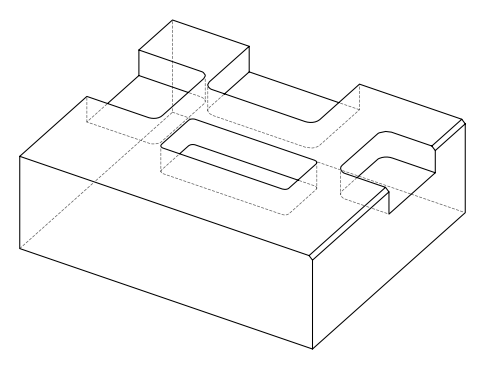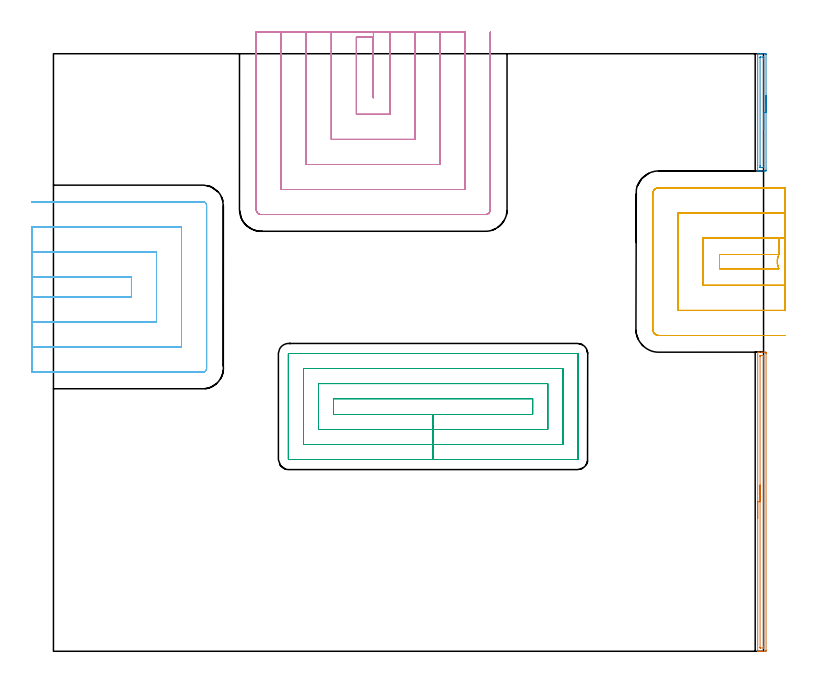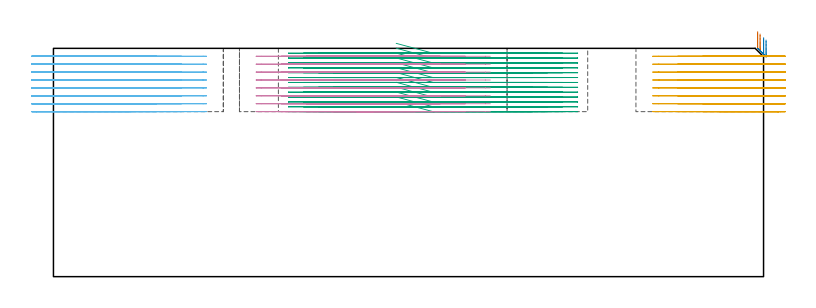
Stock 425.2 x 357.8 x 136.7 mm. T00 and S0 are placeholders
(PLAN: 6 operations, 2 tool changes, 110.3 min)
(1 AREA_MILL | FG_CHAMFER_SURFACE | UGT0205_001 | 3.05 min | 2279 mm3)
(2 AREA_MILL_1 | FG_CHAMFER_SURFACE_1 | UGT0205_001 | 1.31 min | 918 mm3)
(3 MILL_RECTANGULAR_POCKET | POCKET_RECTANGULAR_STRAIGHT | NXT0201_011 | Follow Part, ap 3, ae 75% | 39.96 min | 528851 mm3)
(4 MILL_SLOT | SLOT_PARTIAL_RECTANGULAR | UGT0201_094 | Follow Part, ap 5, ae 75% | 31.19 min | 642692 mm3)
(5 MILL_SLOT_1 | SLOT_PARTIAL_RECTANGULAR_1 | UGT0201_094 | Follow Part, ap 5, ae 75% | 14.75 min | 311087 mm3)
(6 MILL_SLOT_2 | SLOT_PARTIAL_RECTANGULAR_2 | UGT0201_094 | Follow Part, ap 5, ae 75% | 20.03 min | 467507 mm3)
(TOOL UGT0205_001 | Chamfer Mill 20 x 3 x 45 deg. | D20 FL50 Z2)
(TOOL NXT0201_011 | ENDMILL 12mm [2P460-1200-NA 1630] | D12 FL38 Z6)
(TOOL UGT0201_094 | End mill 20 mm | D20 FL38 Z4)
(OP 1 AREA_MILL)
G17 G21 G94 G90
T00 M6
G54
G17 G0 G90 X421.7 Y79.55 S1061 M3
G43 Z146.7 H0
G94 G1 Y79.588 Z145.828 F250.
Y79.702 Z144.963
Y79.891 Z144.112
Y80.153 Z143.28
Y80.487 Z142.474
Y80.89 Z141.7
Y81.358 Z140.964
Y81.89 Z140.272
Y82.479 Z139.629
Y83.122 Z139.039
Y83.814 Z138.508
Y84.55 Z138.04
Y85.324 Z137.637
Y86.13 Z137.303
Y86.962 Z137.041
Y87.814 Z136.852
Y88.678 Z136.738
Y89.55 Z136.7
Y178.924
X421.703 Y179.09 Z136.688
X421.825 Y179.098 Z136.567
X421.953 Y179.1 Z136.447
X422.203 Z136.197
X422.892 Z135.503
X424.108 Z134.288
X424.636 Z133.758
X426.116 Z132.279
X426.38 Y179.097 Z132.016
X426.693 Y179.09 Z131.703
X426.698 Y178.802 Z131.7
X426.7 Y178.477
Y178.149
Y0.623
X426.698 Y0.298
X426.693 Y0.01 Z131.703
X426.38 Y0. Z132.016
X424.636 Z133.758
X424.108 Z134.288
X423.764 Z134.632
X423.236 Z135.16
X422.892 Z135.503
X421.953 Z136.447
X421.826 Z136.566
X421.802 Y0.001 Z136.589
X421.703 Y0.01 Z136.688
X421.7 Y0.177 Z136.7
Y89.55
X423.114 Z135.286
X423.115 Y176.461 Z135.285
X423.117 Y176.689 Z135.283
X423.121 Y177.021 Z135.279
X423.129 Y177.09 Z135.271
X423.23 Y177.095 Z135.17
X423.364 Y177.099 Z135.036
X425.109 Z133.291
X425.246 Y177.093 Z133.154
X425.272 Y177.091 Z133.128
X425.279 Y177.044 Z133.121
X425.283 Y176.92 Z133.117
X425.285 Y176.689 Z133.115
Y2.639
X425.283 Y2.411 Z133.117
X425.279 Y2.079 Z133.121
X425.271 Y2.01 Z133.129
X425.17 Y2.005 Z133.23
X425.036 Y2.001 Z133.364
X423.291 Z135.109
X423.154 Y2.007 Z135.246
X423.128 Y2.009 Z135.272
X423.121 Y2.056 Z135.279
X423.117 Y2.18 Z135.283
X423.115 Y2.411 Z135.285
X423.114 Y89.55 Z135.286
Y90.422 Z135.324
Y91.286 Z135.438
Y92.138 Z135.626
Y92.97 Z135.889
Y93.776 Z136.223
Y94.55 Z136.625
Y95.286 Z137.094
Y95.978 Z137.625
Y96.621 Z138.215
Y97.21 Z138.858
Y97.742 Z139.55
Y98.21 Z140.286
Y98.613 Z141.06
Y98.947 Z141.866
Y99.209 Z142.698
Y99.398 Z143.549
Y99.512 Z144.414
Y99.55 Z145.286
G0 Z146.7
M5
M2
(OP 2 AREA_MILL_1)
G17 G21 G94 G90
T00 M6
G54
G17 G0 G90 X426.7 Y332.7 S1061 M3
G43 Z146.7 H0
Z141.7
G94 G1 Y332.662 Z140.828 F250.
Y332.548 Z139.963
Y332.359 Z139.112
Y332.097 Z138.28
Y331.763 Z137.474
Y331.36 Z136.7
Y330.892 Z135.964
Y330.36 Z135.272
Y329.771 Z134.629
Y329.128 Z134.04
Y328.436 Z133.508
Y327.7 Z133.04
Y326.926 Z132.637
Y326.12 Z132.303
Y325.288 Z132.041
Y324.436 Z131.852
Y323.572 Z131.738
Y322.7 Z131.7
X426.699 Y288.123 Z131.701
X426.696 Y287.802
X426.691 Y287.61 Z131.703
X426.38 Y287.6 Z132.014
X425.665 Z132.733
X425.508 Z132.89
X423.764 Z134.633
X422.02 Z136.378
X421.815 Z136.583
X421.805 Z136.592
X421.703 Y287.61 Z136.69
X421.7 Y287.68 Z136.7
Y357.72
X421.703 Y357.79 Z136.69
X421.815 Y357.8 Z136.583
X423.449 Z134.949
X424.636 Z133.761
X425.665 Z132.733
X426.38 Y357.794 Z132.014
X426.691 Y357.79 Z131.703
X426.696 Y357.598 Z131.701
X426.7 Y357.277 Z131.7
Y322.7
X425.286 Z133.114
X425.285 Y289.896 Z133.115
X425.284 Y289.731 Z133.116
X425.281 Y289.649 Z133.119
X425.279 Y289.617 Z133.121
X425.219 Y289.61 Z133.181
X424.925 Y289.602 Z133.475
X423.764 Y289.601 Z134.636
X423.18 Y289.604 Z135.22
X423.136 Y289.61 Z135.264
X423.121 Y289.618 Z135.279
X423.119 Y289.666 Z135.281
X423.116 Y289.896 Z135.284
X423.114 Y290.557 Z135.286
Y290.783
X423.115 Y355.504 Z135.285
X423.116 Y355.669 Z135.284
X423.119 Y355.75 Z135.281
X423.121 Y355.783 Z135.279
X423.181 Y355.79 Z135.219
X423.475 Y355.798 Z134.925
X424.636 Y355.799 Z133.764
X425.22 Y355.796 Z133.18
X425.264 Y355.79 Z133.136
X425.279 Y355.782 Z133.121
X425.282 Y355.734 Z133.118
X425.284 Y355.504 Z133.116
X425.286 Y354.843 Z133.114
Y354.617
Y322.7
Y321.828 Z133.152
Y320.963 Z133.266
Y320.112 Z133.455
Y319.28 Z133.717
Y318.474 Z134.051
Y317.7 Z134.454
Y316.964 Z134.923
Y316.272 Z135.454
Y315.629 Z136.043
Y315.04 Z136.686
Y314.508 Z137.378
Y314.04 Z138.114
Y313.637 Z138.888
Y313.303 Z139.694
Y313.041 Z140.526
Y312.852 Z141.378
Y312.738 Z142.243
Y312.7 Z143.114
G0 Z146.7
M5
M2
(OP 3 MILL_RECTANGULAR_POCKET)
G17 G21 G94 G90
T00 M6
G54
G17 G0 G90 X205.224 Y141.8 S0 M3
G43 Z146.7 H1
Z139.7
G94 G1 X227.3 Z133.785 F250.
X286.9 F500.
Y151.3
X167.7
Y141.8
X227.3
Y132.8
X295.9
Y160.3
X158.7
Y132.8
X227.3
Y123.8
X304.9
Y169.3
X149.7
Y123.8
X227.3
Y114.8
X313.7
G3 X313.9 Y115. R0.2
G1 Y178.1
G3 X313.7 Y178.3 R0.2
G1 X140.9
G3 X140.7 Y178.1 R0.2
G1 Y115.
G3 X140.9 Y114.8 R0.2
G1 X227.3
X228.3
G0 X205.224 Y141.8 Z136.785
G1 X227.3 Z130.869 F250.
X286.9 F500.
Y151.3
X167.7
Y141.8
X227.3
Y132.8
X295.9
Y160.3
X158.7
Y132.8
X227.3
Y123.8
X304.9
Y169.3
X149.7
Y123.8
X227.3
Y114.8
X313.7
G3 X313.9 Y115. R0.2
G1 Y178.1
G3 X313.7 Y178.3 R0.2
G1 X140.9
G3 X140.7 Y178.1 R0.2
G1 Y115.
G3 X140.9 Y114.8 R0.2
G1 X227.3
X228.3
G0 X205.224 Y141.8 Z133.869
G1 X227.3 Z127.954 F250.
X286.9 F500.
Y151.3
X167.7
Y141.8
X227.3
Y132.8
X295.9
Y160.3
X158.7
Y132.8
X227.3
Y123.8
X304.9
Y169.3
X149.7
Y123.8
X227.3
Y114.8
X313.7
G3 X313.9 Y115. R0.2
G1 Y178.1
G3 X313.7 Y178.3 R0.2
G1 X140.9
G3 X140.7 Y178.1 R0.2
G1 Y115.
G3 X140.9 Y114.8 R0.2
G1 X227.3
X228.3
G0 X205.224 Y141.8 Z130.954
G1 X227.3 Z125.038 F250.
X286.9 F500.
Y151.3
X167.7
Y141.8
X227.3
Y132.8
X295.9
Y160.3
X158.7
Y132.8
X227.3
Y123.8
X304.9
Y169.3
X149.7
Y123.8
X227.3
Y114.8
X313.7
G3 X313.9 Y115. R0.2
G1 Y178.1
G3 X313.7 Y178.3 R0.2
G1 X140.9
G3 X140.7 Y178.1 R0.2
G1 Y115.
G3 X140.9 Y114.8 R0.2
G1 X227.3
X228.3
G0 X205.224 Y141.8 Z128.038
G1 X227.3 Z122.123 F250.
X286.9 F500.
Y151.3
X167.7
Y141.8
X227.3
Y132.8
X295.9
Y160.3
X158.7
Y132.8
X227.3
Y123.8
X304.9
Y169.3
X149.7
Y123.8
X227.3
Y114.8
X313.7
G3 X313.9 Y115. R0.2
G1 Y178.1
G3 X313.7 Y178.3 R0.2
G1 X140.9
G3 X140.7 Y178.1 R0.2
G1 Y115.
G3 X140.9 Y114.8 R0.2
G1 X227.3
X228.3
G0 X205.224 Y141.8 Z125.123
G1 X227.3 Z119.208 F250.
X286.9 F500.
Y151.3
X167.7
Y141.8
X227.3
Y132.8
X295.9
Y160.3
X158.7
Y132.8
X227.3
Y123.8
X304.9
Y169.3
X149.7
Y123.8
X227.3
Y114.8
X313.7
G3 X313.9 Y115. R0.2
G1 Y178.1
G3 X313.7 Y178.3 R0.2
G1 X140.9
G3 X140.7 Y178.1 R0.2
G1 Y115.
G3 X140.9 Y114.8 R0.2
G1 X227.3
X228.3
G0 X205.224 Y141.8 Z122.208
G1 X227.3 Z116.292 F250.
X286.9 F500.
Y151.3
X167.7
Y141.8
X227.3
Y132.8
X295.9
Y160.3
X158.7
Y132.8
X227.3
Y123.8
X304.9
Y169.3
X149.7
Y123.8
X227.3
Y114.8
X313.7
G3 X313.9 Y115. R0.2
G1 Y178.1
G3 X313.7 Y178.3 R0.2
G1 X140.9
G3 X140.7 Y178.1 R0.2
G1 Y115.
G3 X140.9 Y114.8 R0.2
G1 X227.3
X228.3
G0 X205.224 Y141.8 Z119.292
G1 X227.3 Z113.377 F250.
X286.9 F500.
Y151.3
X167.7
Y141.8
X227.3
Y132.8
X295.9
Y160.3
X158.7
Y132.8
X227.3
Y123.8
X304.9
Y169.3
X149.7
Y123.8
X227.3
Y114.8
X313.7
G3 X313.9 Y115. R0.2
G1 Y178.1
G3 X313.7 Y178.3 R0.2
G1 X140.9
G3 X140.7 Y178.1 R0.2
G1 Y115.
G3 X140.9 Y114.8 R0.2
G1 X227.3
X228.3
G0 X205.224 Y141.8 Z116.377
G1 X227.3 Z110.462 F250.
X286.9 F500.
Y151.3
X167.7
Y141.8
X227.3
Y132.8
X295.9
Y160.3
X158.7
Y132.8
X227.3
Y123.8
X304.9
Y169.3
X149.7
Y123.8
X227.3
Y114.8
X313.7
G3 X313.9 Y115. R0.2
G1 Y178.1
G3 X313.7 Y178.3 R0.2
G1 X140.9
G3 X140.7 Y178.1 R0.2
G1 Y115.
G3 X140.9 Y114.8 R0.2
G1 X227.3
X228.3
G0 X205.224 Y141.8 Z113.462
G1 X227.3 Z107.546 F250.
X286.9 F500.
Y151.3
X167.7
Y141.8
X227.3
Y132.8
X295.9
Y160.3
X158.7
Y132.8
X227.3
Y123.8
X304.9
Y169.3
X149.7
Y123.8
X227.3
Y114.8
X313.7
G3 X313.9 Y115. R0.2
G1 Y178.1
G3 X313.7 Y178.3 R0.2
G1 X140.9
G3 X140.7 Y178.1 R0.2
G1 Y115.
G3 X140.9 Y114.8 R0.2
G1 X227.3
X228.3
G0 X205.224 Y141.8 Z110.546
G1 X227.3 Z104.631 F250.
X286.9 F500.
Y151.3
X167.7
Y141.8
X227.3
Y132.8
X295.9
Y160.3
X158.7
Y132.8
X227.3
Y123.8
X304.9
Y169.3
X149.7
Y123.8
X227.3
Y114.8
X313.7
G3 X313.9 Y115. R0.2
G1 Y178.1
G3 X313.7 Y178.3 R0.2
G1 X140.9
G3 X140.7 Y178.1 R0.2
G1 Y115.
G3 X140.9 Y114.8 R0.2
G1 X227.3
X228.3
G0 X205.224 Y141.8 Z107.631
G1 X227.3 Z101.715 F250.
X286.9 F500.
Y151.3
X167.7
Y141.8
X227.3
Y132.8
X295.9
Y160.3
X158.7
Y132.8
X227.3
Y123.8
X304.9
Y169.3
X149.7
Y123.8
X227.3
Y114.8
X313.7
G3 X313.9 Y115. R0.2
G1 Y178.1
G3 X313.7 Y178.3 R0.2
G1 X140.9
G3 X140.7 Y178.1 R0.2
G1 Y115.
G3 X140.9 Y114.8 R0.2
G1 X227.3
X228.3
G0 X205.224 Y141.8 Z104.715
G1 X227.3 Z98.8 F250.
X286.9 F500.
Y151.3
X167.7
Y141.8
X227.3
Y132.8
X295.9
Y160.3
X158.7
Y132.8
X227.3
Y123.8
X304.9
Y169.3
X149.7
Y123.8
X227.3
Y114.8
X313.7
G3 X313.9 Y115. R0.2
G1 Y178.1
G3 X313.7 Y178.3 R0.2
G1 X140.9
G3 X140.7 Y178.1 R0.2
G1 Y115.
G3 X140.9 Y114.8 R0.2
G1 X227.3
X228.3
G0 Z146.7
M5
M2
(OP 4 MILL_SLOT)
G17 G21 G94 G90
T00 M6
G54
G17 G0 G90 X191.6 Y370.8 S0 M3
G43 Z146.7 H0
Z131.962
G94 G1 Y367.8 F250.
Y331.5 F500.
X191.4
Y367.8
X181.4
Y321.5
X201.6
Y367.8
Y370.8 F250.
X166.4
Y367.8
Y306.5 F500.
X216.6
Y367.8
Y370.8 F250.
X151.4
Y367.8
Y291.5 F500.
X231.6
Y367.8
Y370.8 F250.
X136.4
Y367.8
Y276.5 F500.
X246.6
Y367.8
Y370.8 F250.
X121.4
Y367.8
Y264.5 F500.
G3 X124.4 Y261.5 R3.
G1 X258.6
G3 X261.6 Y264.5 R3.
G1 Y367.8
Y370.8 F250.
G0 X191.6 Z127.225
G1 Y367.8
Y331.5 F500.
X191.4
Y367.8
X181.4
Y321.5
X201.6
Y367.8
Y370.8 F250.
X166.4
Y367.8
Y306.5 F500.
X216.6
Y367.8
Y370.8 F250.
X151.4
Y367.8
Y291.5 F500.
X231.6
Y367.8
Y370.8 F250.
X136.4
Y367.8
Y276.5 F500.
X246.6
Y367.8
Y370.8 F250.
X121.4
Y367.8
Y264.5 F500.
G3 X124.4 Y261.5 R3.
G1 X258.6
G3 X261.6 Y264.5 R3.
G1 Y367.8
Y370.8 F250.
G0 X191.6 Z122.487
G1 Y367.8
Y331.5 F500.
X191.4
Y367.8
X181.4
Y321.5
X201.6
Y367.8
Y370.8 F250.
X166.4
Y367.8
Y306.5 F500.
X216.6
Y367.8
Y370.8 F250.
X151.4
Y367.8
Y291.5 F500.
X231.6
Y367.8
Y370.8 F250.
X136.4
Y367.8
Y276.5 F500.
X246.6
Y367.8
Y370.8 F250.
X121.4
Y367.8
Y264.5 F500.
G3 X124.4 Y261.5 R3.
G1 X258.6
G3 X261.6 Y264.5 R3.
G1 Y367.8
Y370.8 F250.
G0 X191.6 Z117.75
G1 Y367.8
Y331.5 F500.
X191.4
Y367.8
X181.4
Y321.5
X201.6
Y367.8
Y370.8 F250.
X166.4
Y367.8
Y306.5 F500.
X216.6
Y367.8
Y370.8 F250.
X151.4
Y367.8
Y291.5 F500.
X231.6
Y367.8
Y370.8 F250.
X136.4
Y367.8
Y276.5 F500.
X246.6
Y367.8
Y370.8 F250.
X121.4
Y367.8
Y264.5 F500.
G3 X124.4 Y261.5 R3.
G1 X258.6
G3 X261.6 Y264.5 R3.
G1 Y367.8
Y370.8 F250.
G0 X191.6 Z113.012
G1 Y367.8
Y331.5 F500.
X191.4
Y367.8
X181.4
Y321.5
X201.6
Y367.8
Y370.8 F250.
X166.4
Y367.8
Y306.5 F500.
X216.6
Y367.8
Y370.8 F250.
X151.4
Y367.8
Y291.5 F500.
X231.6
Y367.8
Y370.8 F250.
X136.4
Y367.8
Y276.5 F500.
X246.6
Y367.8
Y370.8 F250.
X121.4
Y367.8
Y264.5 F500.
G3 X124.4 Y261.5 R3.
G1 X258.6
G3 X261.6 Y264.5 R3.
G1 Y367.8
Y370.8 F250.
G0 X191.6 Z108.275
G1 Y367.8
Y331.5 F500.
X191.4
Y367.8
X181.4
Y321.5
X201.6
Y367.8
Y370.8 F250.
X166.4
Y367.8
Y306.5 F500.
X216.6
Y367.8
Y370.8 F250.
X151.4
Y367.8
Y291.5 F500.
X231.6
Y367.8
Y370.8 F250.
X136.4
Y367.8
Y276.5 F500.
X246.6
Y367.8
Y370.8 F250.
X121.4
Y367.8
Y264.5 F500.
G3 X124.4 Y261.5 R3.
G1 X258.6
G3 X261.6 Y264.5 R3.
G1 Y367.8
Y370.8 F250.
G0 X191.6 Z103.537
G1 Y367.8
Y331.5 F500.
X191.4
Y367.8
X181.4
Y321.5
X201.6
Y367.8
Y370.8 F250.
X166.4
Y367.8
Y306.5 F500.
X216.6
Y367.8
Y370.8 F250.
X151.4
Y367.8
Y291.5 F500.
X231.6
Y367.8
Y370.8 F250.
X136.4
Y367.8
Y276.5 F500.
X246.6
Y367.8
Y370.8 F250.
X121.4
Y367.8
Y264.5 F500.
G3 X124.4 Y261.5 R3.
G1 X258.6
G3 X261.6 Y264.5 R3.
G1 Y367.8
Y370.8 F250.
G0 X191.6 Z98.8
G1 Y367.8
Y331.5 F500.
X191.4
Y367.8
X181.4
Y321.5
X201.6
Y367.8
Y370.8 F250.
X166.4
Y367.8
Y306.5 F500.
X216.6
Y367.8
Y370.8 F250.
X151.4
Y367.8
Y291.5 F500.
X231.6
Y367.8
Y370.8 F250.
X136.4
Y367.8
Y276.5 F500.
X246.6
Y367.8
Y370.8 F250.
X121.4
Y367.8
Y264.5 F500.
G3 X124.4 Y261.5 R3.
G1 X258.6
G3 X261.6 Y264.5 R3.
G1 Y367.8
Y370.8 F250.
G0 Z146.7
M5
M2
(OP 5 MILL_SLOT_1)
G17 G21 G94 G90
T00 M6
G54
G17 G0 G90 X438.2 Y247.6 S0 M3
G43 Z146.7 H0
Z131.962
G94 G1 X435.2 F250.
X434.33 F500.
Y237.6
G3 X434.33 Y229.1 R10.
G1 X398.8
Y237.6
X434.33
Y247.6
X388.8
Y219.1
X435.2
X438.2 F250.
Y262.6
X435.2
X373.8 F500.
Y204.1
X435.2
X438.2 F250.
Y277.6
X435.2
X362.5 F500.
G3 X358.8 Y273.9 R3.7
G1 Y192.8
G3 X362.5 Y189.1 R3.7
G1 X435.2
X438.2 F250.
G0 Y247.6 Z127.225
G1 X435.2
X434.33 F500.
Y237.6
G3 X434.33 Y229.1 R10.
G1 X398.8
Y237.6
X434.33
Y247.6
X388.8
Y219.1
X435.2
X438.2 F250.
Y262.6
X435.2
X373.8 F500.
Y204.1
X435.2
X438.2 F250.
Y277.6
X435.2
X362.5 F500.
G3 X358.8 Y273.9 R3.7
G1 Y192.8
G3 X362.5 Y189.1 R3.7
G1 X435.2
X438.2 F250.
G0 Y247.6 Z122.487
G1 X435.2
X434.33 F500.
Y237.6
G3 X434.33 Y229.1 R10.
G1 X398.8
Y237.6
X434.33
Y247.6
X388.8
Y219.1
X435.2
X438.2 F250.
Y262.6
X435.2
X373.8 F500.
Y204.1
X435.2
X438.2 F250.
Y277.6
X435.2
X362.5 F500.
G3 X358.8 Y273.9 R3.7
G1 Y192.8
G3 X362.5 Y189.1 R3.7
G1 X435.2
X438.2 F250.
G0 Y247.6 Z117.75
G1 X435.2
X434.33 F500.
Y237.6
G3 X434.33 Y229.1 R10.
G1 X398.8
Y237.6
X434.33
Y247.6
X388.8
Y219.1
X435.2
X438.2 F250.
Y262.6
X435.2
X373.8 F500.
Y204.1
X435.2
X438.2 F250.
Y277.6
X435.2
X362.5 F500.
G3 X358.8 Y273.9 R3.7
G1 Y192.8
G3 X362.5 Y189.1 R3.7
G1 X435.2
X438.2 F250.
G0 Y247.6 Z113.012
G1 X435.2
X434.33 F500.
Y237.6
G3 X434.33 Y229.1 R10.
G1 X398.8
Y237.6
X434.33
Y247.6
X388.8
Y219.1
X435.2
X438.2 F250.
Y262.6
X435.2
X373.8 F500.
Y204.1
X435.2
X438.2 F250.
Y277.6
X435.2
X362.5 F500.
G3 X358.8 Y273.9 R3.7
G1 Y192.8
G3 X362.5 Y189.1 R3.7
G1 X435.2
X438.2 F250.
G0 Y247.6 Z108.275
G1 X435.2
X434.33 F500.
Y237.6
G3 X434.33 Y229.1 R10.
G1 X398.8
Y237.6
X434.33
Y247.6
X388.8
Y219.1
X435.2
X438.2 F250.
Y262.6
X435.2
X373.8 F500.
Y204.1
X435.2
X438.2 F250.
Y277.6
X435.2
X362.5 F500.
G3 X358.8 Y273.9 R3.7
G1 Y192.8
G3 X362.5 Y189.1 R3.7
G1 X435.2
X438.2 F250.
G0 Y247.6 Z103.537
G1 X435.2
X434.33 F500.
Y237.6
G3 X434.33 Y229.1 R10.
G1 X398.8
Y237.6
X434.33
Y247.6
X388.8
Y219.1
X435.2
X438.2 F250.
Y262.6
X435.2
X373.8 F500.
Y204.1
X435.2
X438.2 F250.
Y277.6
X435.2
X362.5 F500.
G3 X358.8 Y273.9 R3.7
G1 Y192.8
G3 X362.5 Y189.1 R3.7
G1 X435.2
X438.2 F250.
G0 Y247.6 Z98.8
G1 X435.2
X434.33 F500.
Y237.6
G3 X434.33 Y229.1 R10.
G1 X398.8
Y237.6
X434.33
Y247.6
X388.8
Y219.1
X435.2
X438.2 F250.
Y262.6
X435.2
X373.8 F500.
Y204.1
X435.2
X438.2 F250.
Y277.6
X435.2
X362.5 F500.
G3 X358.8 Y273.9 R3.7
G1 Y192.8
G3 X362.5 Y189.1 R3.7
G1 X435.2
X438.2 F250.
G0 Z146.7
M5
M2
(OP 6 MILL_SLOT_2)
G17 G21 G94 G90
T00 M6
G54
G17 G0 G90 X-13. Y212.2 S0 M3
G43 Z146.7 H0
Z131.962
G94 G1 X-10. F250.
X46.7 F500.
Y224.1
X-10.
X-13. F250.
Y197.2
X-10.
X61.7 F500.
Y239.1
X-10.
X-13. F250.
Y182.2
X-10.
X76.7 F500.
Y254.1
X-10.
X-13. F250.
Y167.2
X-10.
X89.6 F500.
G3 X91.7 Y169.3 R2.1
G1 Y267.
G3 X89.6 Y269.1 R2.1
G1 X-10.
X-13. F250.
G0 Y212.2 Z127.225
G1 X-10.
X46.7 F500.
Y224.1
X-10.
X-13. F250.
Y197.2
X-10.
X61.7 F500.
Y239.1
X-10.
X-13. F250.
Y182.2
X-10.
X76.7 F500.
Y254.1
X-10.
X-13. F250.
Y167.2
X-10.
X89.6 F500.
G3 X91.7 Y169.3 R2.1
G1 Y267.
G3 X89.6 Y269.1 R2.1
G1 X-10.
X-13. F250.
G0 Y212.2 Z122.487
G1 X-10.
X46.7 F500.
Y224.1
X-10.
X-13. F250.
Y197.2
X-10.
X61.7 F500.
Y239.1
X-10.
X-13. F250.
Y182.2
X-10.
X76.7 F500.
Y254.1
X-10.
X-13. F250.
Y167.2
X-10.
X89.6 F500.
G3 X91.7 Y169.3 R2.1
G1 Y267.
G3 X89.6 Y269.1 R2.1
G1 X-10.
X-13. F250.
G0 Y212.2 Z117.75
G1 X-10.
X46.7 F500.
Y224.1
X-10.
X-13. F250.
Y197.2
X-10.
X61.7 F500.
Y239.1
X-10.
X-13. F250.
Y182.2
X-10.
X76.7 F500.
Y254.1
X-10.
X-13. F250.
Y167.2
X-10.
X89.6 F500.
G3 X91.7 Y169.3 R2.1
G1 Y267.
G3 X89.6 Y269.1 R2.1
G1 X-10.
X-13. F250.
G0 Y212.2 Z113.012
G1 X-10.
X46.7 F500.
Y224.1
X-10.
X-13. F250.
Y197.2
X-10.
X61.7 F500.
Y239.1
X-10.
X-13. F250.
Y182.2
X-10.
X76.7 F500.
Y254.1
X-10.
X-13. F250.
Y167.2
X-10.
X89.6 F500.
G3 X91.7 Y169.3 R2.1
G1 Y267.
G3 X89.6 Y269.1 R2.1
G1 X-10.
X-13. F250.
G0 Y212.2 Z108.275
G1 X-10.
X46.7 F500.
Y224.1
X-10.
X-13. F250.
Y197.2
X-10.
X61.7 F500.
Y239.1
X-10.
X-13. F250.
Y182.2
X-10.
X76.7 F500.
Y254.1
X-10.
X-13. F250.
Y167.2
X-10.
X89.6 F500.
G3 X91.7 Y169.3 R2.1
G1 Y267.
G3 X89.6 Y269.1 R2.1
G1 X-10.
X-13. F250.
G0 Y212.2 Z103.537
G1 X-10.
X46.7 F500.
Y224.1
X-10.
X-13. F250.
Y197.2
X-10.
X61.7 F500.
Y239.1
X-10.
X-13. F250.
Y182.2
X-10.
X76.7 F500.
Y254.1
X-10.
X-13. F250.
Y167.2
X-10.
X89.6 F500.
G3 X91.7 Y169.3 R2.1
G1 Y267.
G3 X89.6 Y269.1 R2.1
G1 X-10.
X-13. F250.
G0 Y212.2 Z98.8
G1 X-10.
X46.7 F500.
Y224.1
X-10.
X-13. F250.
Y197.2
X-10.
X61.7 F500.
Y239.1
X-10.
X-13. F250.
Y182.2
X-10.
X76.7 F500.
Y254.1
X-10.
X-13. F250.
Y167.2
X-10.
X89.6 F500.
G3 X91.7 Y169.3 R2.1
G1 Y267.
G3 X89.6 Y269.1 R2.1
G1 X-10.
X-13. F250.
G0 Z146.7
M5
M2
